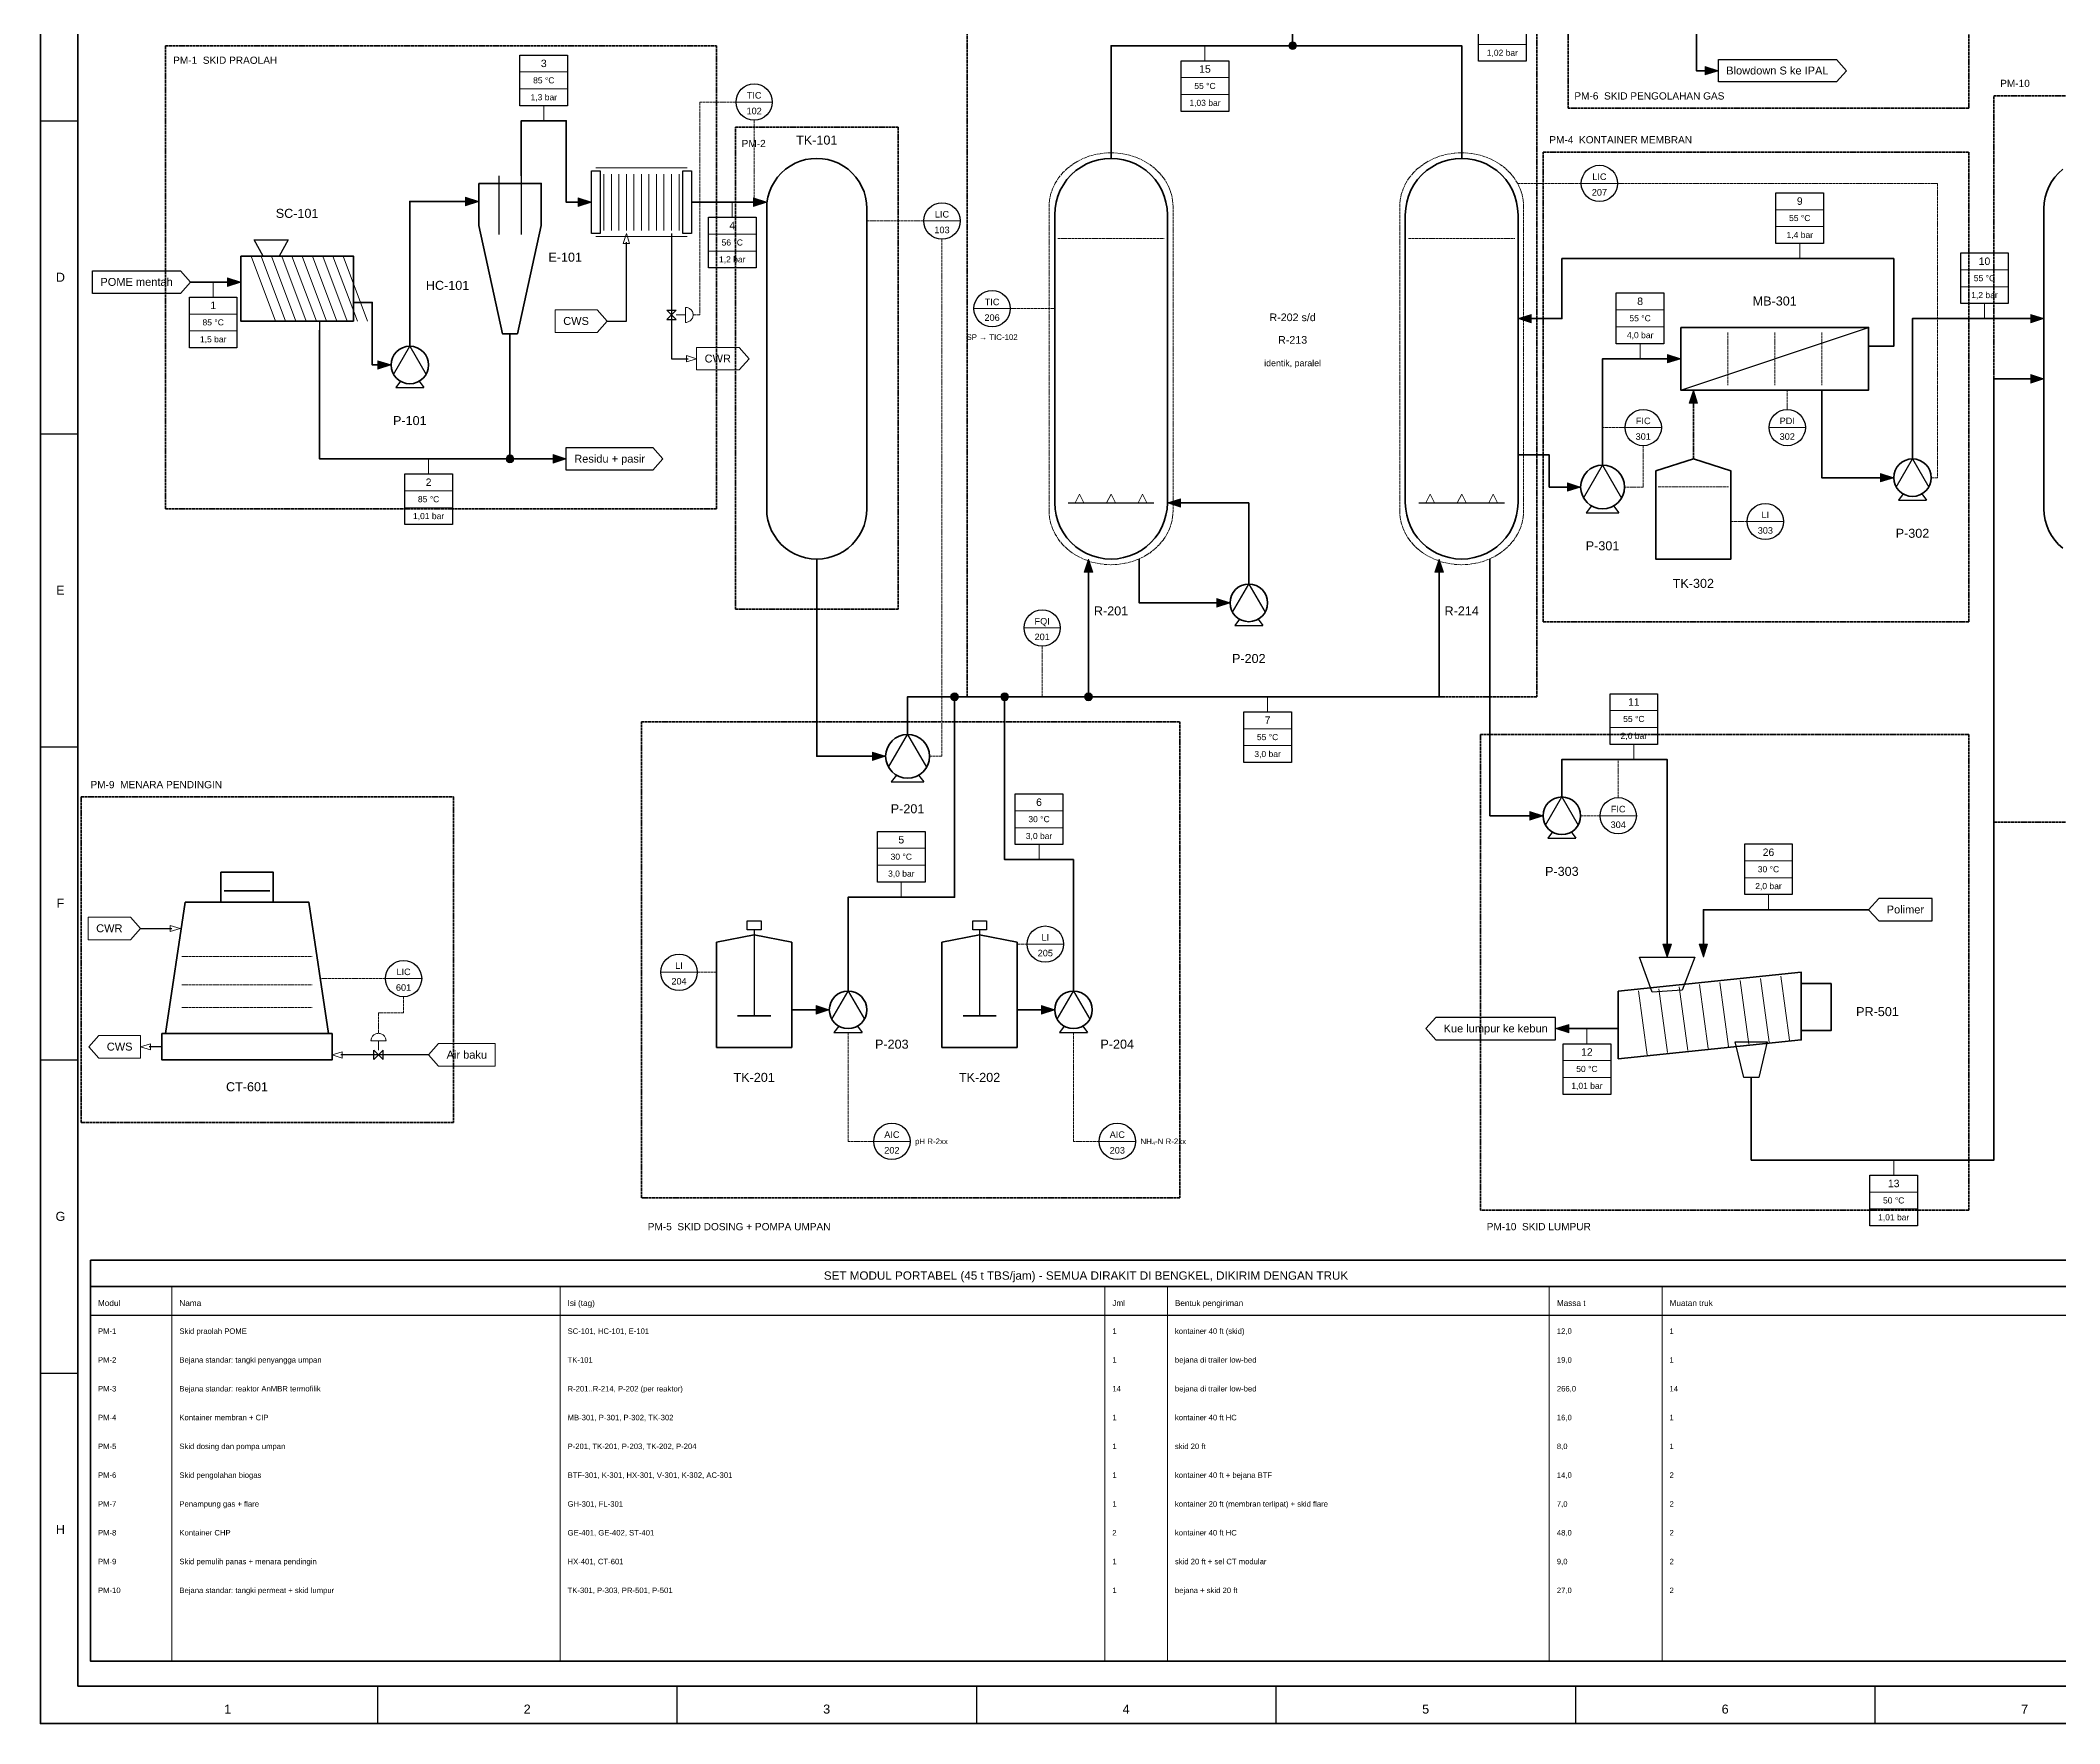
# Model space of a CAD drawing. Header units: millimetres. Extents: x 4 to 590, y 4 to 416.
# Drawn here: x 4 to 326.5, y 4 to 272.8 of the extents above; entities that cross this region are included whole.
import ezdxf
from ezdxf.enums import TextEntityAlignment as Align

# ---------------------------------------------------------------- set-up
doc = ezdxf.new("R2010")
doc.units = ezdxf.units.MM
doc.linetypes.add('DASHED', pattern=[1.524, 1.27, -0.254])
for name, color, linetype in [('PFD-BINGKAI', 7, 'Continuous'), ('PFD-INSTRUMEN', 7, 'Continuous'), ('PFD-PERALATAN', 7, 'Continuous'), ('PFD-PROSES', 7, 'Continuous'), ('PFD-SINYAL', 7, 'Continuous'), ('PFD-TABEL', 7, 'Continuous'), ('PFD-TEKS', 7, 'Continuous'), ('PFD-UTILITAS', 8, 'Continuous')]:
    doc.layers.add(name, color=color, linetype=linetype)
doc.styles.add('PFD', font='arial.ttf')

msp = doc.modelspace()

# ---------------------------------------------------------------- hatches: boundary and pattern name
at = {"layer": 'PFD-PROSES'}
h = msp.add_hatch(color=7, dxfattribs=at)
edge = h.paths.add_edge_path()
edge.add_arc((204, 272), 0.62, 0, 360)
for points in [[(272, 268), (269.9, 267.32), (269.9, 268.68)], [(74, 247.12), (71.9, 246.44), (71.9, 247.8)], [(92, 247), (89.9, 246.32), (89.9, 247.68)], [(120, 247), (117.9, 246.32), (117.9, 247.68)], [(36, 234.24), (33.9, 233.56), (33.9, 234.92)], [(240, 228.4), (242.1, 229.08), (242.1, 227.72)], [(324, 228.4), (321.9, 227.72), (321.9, 229.08)], [(266, 222), (263.9, 221.32), (263.9, 222.68)], [(60, 221), (57.9, 220.32), (57.9, 221.68)], [(324, 218.8), (321.9, 218.12), (321.9, 219.48)], [(268, 217), (268.68, 214.9), (267.33, 214.9)], [(88, 206), (85.9, 205.32), (85.9, 206.68)], [(300, 203), (297.9, 202.32), (297.9, 203.68)], [(250, 201.5), (247.9, 200.82), (247.9, 202.18)], [(184, 198.96), (186.1, 199.64), (186.1, 198.28)], [(171.4, 190), (172.08, 187.9), (170.72, 187.9)], [(227.4, 190), (228.08, 187.9), (226.72, 187.9)], [(194, 183), (191.9, 182.32), (191.9, 183.68)], [(139, 158.5), (136.9, 157.82), (136.9, 159.18)], [(244, 149), (241.9, 148.32), (241.9, 149.68)], [(263.82, 126.4), (263.14, 128.5), (264.5, 128.5)], [(269.6, 126.4), (268.93, 128.5), (270.28, 128.5)], [(130, 118), (127.9, 117.32), (127.9, 118.68)], [(166, 118), (163.9, 117.32), (163.9, 118.68)], [(246, 115), (248.1, 115.68), (248.1, 114.32)]]:
    msp.add_hatch(color=7, dxfattribs=at).paths.add_polyline_path(points)
h = msp.add_hatch(color=7, dxfattribs=at)
edge = h.paths.add_edge_path()
edge.add_arc((79, 206), 0.62, 0, 360)
h = msp.add_hatch(color=7, dxfattribs=at)
edge = h.paths.add_edge_path()
edge.add_arc((150, 168), 0.62, 0, 360)
h = msp.add_hatch(color=7, dxfattribs=at)
edge = h.paths.add_edge_path()
edge.add_arc((158, 168), 0.62, 0, 360)
h = msp.add_hatch(color=7, dxfattribs=at)
edge = h.paths.add_edge_path()
edge.add_arc((171.4, 168), 0.62, 0, 360)

# ---------------------------------------------------------------- linework, layer by layer
at = {"layer": 'PFD-BINGKAI', "linetype": 'Continuous', "lineweight": 35, "ltscale": 0.35}
msp.add_lwpolyline([(4, 416), (590, 416), (590, 4), (4, 4)], close=True, dxfattribs=at)
at = {"layer": 'PFD-BINGKAI', "linetype": 'Continuous', "lineweight": 70, "ltscale": 0.35}
msp.add_lwpolyline([(10, 410), (584, 410), (584, 10), (10, 10)], close=True, dxfattribs=at)
at = {"layer": 'PFD-BINGKAI', "linetype": 'DASHED', "lineweight": 40, "ltscale": 0.35}
for points in [[(248, 365), (392, 365), (392, 308), (312, 308), (312, 262), (248, 262)], [(152, 280), (243, 280), (243, 168), (152, 168)], [(24, 272), (112, 272), (112, 198), (24, 198)], [(316, 264), (372, 264), (372, 148), (316, 148)], [(115, 259), (141, 259), (141, 182), (115, 182)], [(244, 255), (312, 255), (312, 180), (244, 180)], [(100, 164), (186, 164), (186, 88), (100, 88)], [(234, 162), (312, 162), (312, 86), (234, 86)], [(10.5, 152), (70, 152), (70, 100), (10.5, 100)]]:
    msp.add_lwpolyline(points, close=True, dxfattribs=at)
at = {"layer": 'PFD-BINGKAI', "linetype": 'Continuous', "lineweight": 25, "ltscale": 0.35}
for points in [[(4, 260), (10, 260)], [(4, 210), (10, 210)], [(4, 160), (10, 160)], [(4, 110), (10, 110)], [(4, 60), (10, 60)], [(57.83, 10), (57.83, 4)], [(105.67, 10), (105.67, 4)], [(153.5, 10), (153.5, 4)], [(201.33, 10), (201.33, 4)], [(249.17, 10), (249.17, 4)], [(297, 10), (297, 4)]]:
    msp.add_lwpolyline(points, dxfattribs=at)
at = {"layer": 'PFD-INSTRUMEN', "linetype": 'Continuous', "lineweight": 20, "ltscale": 0.35}
for points in [[(115.1, 263), (120.9, 263)], [(250.1, 250), (255.9, 250)], [(145.1, 244), (150.9, 244)], [(153.1, 230), (158.9, 230)], [(257.1, 211), (262.9, 211)], [(280.1, 211), (285.9, 211)], [(276.6, 196), (282.4, 196)], [(161.1, 179), (166.9, 179)], [(253.1, 149), (258.9, 149)], [(161.6, 128.5), (167.4, 128.5)], [(59.1, 123), (64.9, 123)], [(103.1, 124), (108.9, 124)], [(137.1, 97), (142.9, 97)], [(173.1, 97), (178.9, 97)]]:
    msp.add_lwpolyline(points, dxfattribs=at)
at = {"layer": 'PFD-INSTRUMEN', "lineweight": 30}
for centre in [(118, 263), (253, 250), (148, 244), (156, 230), (260, 211), (283, 211), (279.5, 196), (164, 179), (256, 149), (164.5, 128.5), (62, 123), (106, 124), (140, 97), (176, 97)]:
    msp.add_circle(centre, 2.9, dxfattribs=at)
at = {"layer": 'PFD-PERALATAN', "linetype": 'DASHED', "lineweight": 15, "ltscale": 0.35}
for points in [[(165.1, 197.68), (165.1, 246.32), (165.16, 247.28), (165.35, 248.23), (165.66, 249.15), (166.08, 250.04), (166.62, 250.88), (167.26, 251.67), (168, 252.39), (168.83, 253.03), (169.73, 253.58), (170.7, 254.05), (171.73, 254.42), (172.8, 254.68), (173.89, 254.85), (175, 254.9), (176.11, 254.85), (177.2, 254.68), (178.27, 254.42), (179.3, 254.05), (180.27, 253.58), (181.17, 253.03), (182, 252.39), (182.74, 251.67), (183.38, 250.88), (183.92, 250.04), (184.34, 249.15), (184.65, 248.23), (184.84, 247.28), (184.9, 246.32), (184.9, 197.68)], [(221.1, 197.68), (221.1, 246.32), (221.16, 247.28), (221.35, 248.23), (221.66, 249.15), (222.08, 250.04), (222.62, 250.88), (223.26, 251.67), (224, 252.39), (224.83, 253.03), (225.73, 253.58), (226.7, 254.05), (227.73, 254.42), (228.8, 254.68), (229.89, 254.85), (231, 254.9), (232.11, 254.85), (233.2, 254.68), (234.27, 254.42), (235.3, 254.05), (236.27, 253.58), (237.17, 253.03), (238, 252.39), (238.74, 251.67), (239.38, 250.88), (239.92, 250.04), (240.34, 249.15), (240.65, 248.23), (240.84, 247.28), (240.9, 246.32), (240.9, 197.68)], [(166.5, 241.2), (183.5, 241.2)], [(222.5, 241.2), (239.5, 241.2)], [(165.1, 197.68), (165.16, 196.72), (165.35, 195.77), (165.66, 194.85), (166.08, 193.96), (166.62, 193.12), (167.26, 192.33), (168, 191.61), (168.83, 190.97), (169.73, 190.42), (170.7, 189.95), (171.73, 189.58), (172.8, 189.32), (173.89, 189.15), (175, 189.1), (176.11, 189.15), (177.2, 189.32), (178.27, 189.58), (179.3, 189.95), (180.27, 190.42), (181.17, 190.97), (182, 191.61), (182.74, 192.33), (183.38, 193.12), (183.92, 193.96), (184.34, 194.85), (184.65, 195.77), (184.84, 196.72), (184.9, 197.68)], [(221.1, 197.68), (221.16, 196.72), (221.35, 195.77), (221.66, 194.85), (222.08, 193.96), (222.62, 193.12), (223.26, 192.33), (224, 191.61), (224.83, 190.97), (225.73, 190.42), (226.7, 189.95), (227.73, 189.58), (228.8, 189.32), (229.89, 189.15), (231, 189.1), (232.11, 189.15), (233.2, 189.32), (234.27, 189.58), (235.3, 189.95), (236.27, 190.42), (237.17, 190.97), (238, 191.61), (238.74, 192.33), (239.38, 193.12), (239.92, 193.96), (240.34, 194.85), (240.65, 195.77), (240.84, 196.72), (240.9, 197.68)]]:
    msp.add_lwpolyline(points, dxfattribs=at)
at = {"layer": 'PFD-PERALATAN', "linetype": 'Continuous', "lineweight": 30, "ltscale": 0.35}
for points in [[(92, 252), (93.4, 252), (93.4, 242), (92, 242)], [(106.6, 252), (108, 252), (108, 242), (106.6, 242)], [(38.16, 241), (43.56, 241), (42.12, 238.4), (39.6, 238.4)], [(116.9, 132.2), (119.1, 132.2), (119.1, 130.8), (116.9, 130.8)], [(152.9, 132.2), (155.1, 132.2), (155.1, 130.8), (152.9, 130.8)], [(259.4, 126.4), (268.24, 126.4), (266.2, 121.15), (261.44, 120.85)]]:
    msp.add_lwpolyline(points, close=True, dxfattribs=at)
at = {"layer": 'PFD-PERALATAN', "linetype": 'Continuous', "lineweight": 20, "ltscale": 0.35}
for points in [[(92.7, 252.5), (107.3, 252.5)], [(94, 251.5), (94, 242.5)], [(95.2, 251.5), (95.2, 242.5)], [(96.4, 251.5), (96.4, 242.5)], [(97.6, 251.5), (97.6, 242.5)], [(98.8, 251.5), (98.8, 242.5)], [(100, 251.5), (100, 242.5)], [(101.2, 251.5), (101.2, 242.5)], [(102.4, 251.5), (102.4, 242.5)], [(103.6, 251.5), (103.6, 242.5)], [(104.8, 251.5), (104.8, 242.5)], [(106, 251.5), (106, 242.5)], [(92.7, 241.5), (107.3, 241.5)], [(105.55, 229), (107.05, 229)], [(275.49, 122.7), (276.85, 112.5)], [(278.74, 123.03), (280.1, 112.83)], [(281.99, 123.37), (283.35, 113.17)], [(259.25, 121.03), (260.61, 110.83)], [(262.5, 121.37), (263.86, 111.17)], [(265.75, 121.7), (267.11, 111.5)], [(269, 122.03), (270.36, 111.83)], [(272.24, 122.37), (273.6, 112.17)], [(58, 111.56), (58, 113.06)]]:
    msp.add_lwpolyline(points, dxfattribs=at)
at = {"layer": 'PFD-PERALATAN', "linetype": 'Continuous', "lineweight": 40, "ltscale": 0.35}
for points in [[(120, 246), (120.05, 246.9), (120.2, 247.78), (120.45, 248.64), (120.79, 249.47), (121.23, 250.26), (121.75, 250.99), (122.34, 251.66), (123.01, 252.25), (123.74, 252.77), (124.53, 253.21), (125.36, 253.55), (126.22, 253.8), (127.1, 253.95), (128, 254), (128.9, 253.95), (129.78, 253.8), (130.64, 253.55), (131.47, 253.21), (132.26, 252.77), (132.99, 252.25), (133.66, 251.66), (134.25, 250.99), (134.77, 250.26), (135.21, 249.47), (135.55, 248.64), (135.8, 247.78), (135.95, 246.9), (136, 246), (136, 198), (135.95, 197.1), (135.8, 196.22), (135.55, 195.36), (135.21, 194.53), (134.77, 193.74), (134.25, 193.01), (133.66, 192.34), (132.99, 191.75), (132.26, 191.23), (131.47, 190.79), (130.64, 190.45), (129.78, 190.2), (128.9, 190.05), (128, 190), (127.1, 190.05), (126.22, 190.2), (125.36, 190.45), (124.53, 190.79), (123.74, 191.23), (123.01, 191.75), (122.34, 192.34), (121.75, 193.01), (121.23, 193.74), (120.79, 194.53), (120.45, 195.36), (120.2, 196.22), (120.05, 197.1), (120, 198)], [(166, 245), (166.06, 246.01), (166.23, 247), (166.51, 247.97), (166.89, 248.9), (167.38, 249.79), (167.96, 250.61), (168.64, 251.36), (169.39, 252.04), (170.21, 252.62), (171.1, 253.11), (172.03, 253.49), (173, 253.77), (173.99, 253.94), (175, 254), (176.01, 253.94), (177, 253.77), (177.97, 253.49), (178.9, 253.11), (179.79, 252.62), (180.61, 252.04), (181.36, 251.36), (182.04, 250.61), (182.62, 249.79), (183.11, 248.9), (183.49, 247.97), (183.77, 247), (183.94, 246.01), (184, 245), (184, 199), (183.94, 197.99), (183.77, 197), (183.49, 196.03), (183.11, 195.1), (182.62, 194.21), (182.04, 193.39), (181.36, 192.64), (180.61, 191.96), (179.79, 191.38), (178.9, 190.89), (177.97, 190.51), (177, 190.23), (176.01, 190.06), (175, 190), (173.99, 190.06), (173, 190.23), (172.03, 190.51), (171.1, 190.89), (170.21, 191.38), (169.39, 191.96), (168.64, 192.64), (167.96, 193.39), (167.38, 194.21), (166.89, 195.1), (166.51, 196.03), (166.23, 197), (166.06, 197.99), (166, 199)], [(222, 245), (222.06, 246.01), (222.23, 247), (222.51, 247.97), (222.89, 248.9), (223.38, 249.79), (223.96, 250.61), (224.64, 251.36), (225.39, 252.04), (226.21, 252.62), (227.1, 253.11), (228.03, 253.49), (229, 253.77), (229.99, 253.94), (231, 254), (232.01, 253.94), (233, 253.77), (233.97, 253.49), (234.9, 253.11), (235.79, 252.62), (236.61, 252.04), (237.36, 251.36), (238.04, 250.61), (238.62, 249.79), (239.11, 248.9), (239.49, 247.97), (239.77, 247), (239.94, 246.01), (240, 245), (240, 199), (239.94, 197.99), (239.77, 197), (239.49, 196.03), (239.11, 195.1), (238.62, 194.21), (238.04, 193.39), (237.36, 192.64), (236.61, 191.96), (235.79, 191.38), (234.9, 190.89), (233.97, 190.51), (233, 190.23), (232.01, 190.06), (231, 190), (229.99, 190.06), (229, 190.23), (228.03, 190.51), (227.1, 190.89), (226.21, 191.38), (225.39, 191.96), (224.64, 192.64), (223.96, 193.39), (223.38, 194.21), (222.89, 195.1), (222.51, 196.03), (222.23, 197), (222.06, 197.99), (222, 199)], [(74, 250), (84, 250), (84, 243.28), (80.2, 226), (77.8, 226), (74, 243.28)], [(36, 238.4), (54, 238.4), (54, 228), (36, 228)], [(266, 227), (296, 227), (296, 217), (266, 217)], [(262, 204.08), (268, 206), (274, 204.08), (274, 190), (262, 190)], [(27.12, 135.2), (46.88, 135.2), (50, 114.2), (24, 114.2)], [(112, 128.8), (118, 130), (124, 128.8), (124, 112), (112, 112)], [(148, 128.8), (154, 130), (160, 128.8), (160, 112), (148, 112)], [(256, 121), (285.24, 124), (285.24, 113.2), (256, 110.2)], [(23.4, 114.2), (50.6, 114.2), (50.6, 110), (23.4, 110)]]:
    msp.add_lwpolyline(points, close=True, dxfattribs=at)
for points in [[(327.01, 191.75), (326.34, 192.34), (325.75, 193.01), (325.23, 193.74), (324.79, 194.53), (324.45, 195.36), (324.2, 196.22), (324.05, 197.1), (324, 198), (324, 246), (324.05, 246.9), (324.2, 247.78), (324.45, 248.64), (324.79, 249.47), (325.23, 250.26), (325.75, 250.99), (326.34, 251.66), (327.01, 252.25)], [(33.36, 137), (40.64, 137)]]:
    msp.add_lwpolyline(points, dxfattribs=at)
at = {"layer": 'PFD-PERALATAN', "linetype": 'Continuous', "lineweight": 25, "ltscale": 0.35}
for points in [[(77.2, 251.2), (77.2, 241.84)], [(80.8, 251.2), (80.8, 241.84)], [(48.6, 228), (48.6, 226.6)], [(168.16, 198.96), (181.84, 198.96)], [(224.16, 198.96), (237.84, 198.96)]]:
    msp.add_lwpolyline(points, dxfattribs=at)
at = {"layer": 'PFD-PERALATAN', "linetype": 'Continuous', "lineweight": 13, "ltscale": 0.35}
for points in [[(37.64, 238.4), (41.54, 228)], [(39.27, 238.4), (43.17, 228)], [(40.91, 238.4), (44.81, 228)], [(42.55, 238.4), (46.45, 228)], [(44.18, 238.4), (48.08, 228)], [(45.82, 238.4), (49.72, 228)], [(47.45, 238.4), (51.35, 228)], [(49.09, 238.4), (52.99, 228)], [(50.73, 238.4), (54.63, 228)], [(52.36, 238.4), (56.26, 228)]]:
    msp.add_lwpolyline(points, dxfattribs=at)
at = {"layer": 'PFD-PERALATAN', "linetype": 'Continuous', "lineweight": 25, "ltscale": 0.35}
for points in [[(104.05, 229.75), (105.55, 229.75), (104.05, 228.25), (105.55, 228.25)], [(274.7, 112.9), (279.8, 112.9), (278.44, 107.2), (276.06, 107.2)], [(57.25, 111.56), (58.75, 110.06), (58.75, 111.56), (57.25, 110.06)]]:
    msp.add_lwpolyline(points, close=True, dxfattribs=at)
at = {"layer": 'PFD-PERALATAN', "linetype": 'Continuous', "lineweight": 20, "ltscale": 0.35}
for points in [[(107.05, 227.8), (107.18, 227.81), (107.32, 227.83), (107.45, 227.87), (107.57, 227.92), (107.69, 227.98), (107.8, 228.06), (107.9, 228.15), (107.99, 228.25), (108.07, 228.36), (108.13, 228.48), (108.18, 228.6), (108.22, 228.73), (108.24, 228.87), (108.25, 229), (108.24, 229.13), (108.22, 229.27), (108.18, 229.4), (108.13, 229.52), (108.07, 229.64), (107.99, 229.75), (107.9, 229.85), (107.8, 229.94), (107.69, 230.02), (107.57, 230.08), (107.45, 230.13), (107.32, 230.17), (107.18, 230.19), (107.05, 230.2)], [(59.2, 113.06), (59.19, 113.19), (59.17, 113.33), (59.13, 113.46), (59.08, 113.58), (59.02, 113.7), (58.94, 113.81), (58.85, 113.91), (58.75, 114), (58.64, 114.08), (58.52, 114.14), (58.4, 114.19), (58.27, 114.23), (58.13, 114.25), (58, 114.26), (57.87, 114.25), (57.73, 114.23), (57.6, 114.19), (57.48, 114.14), (57.36, 114.08), (57.25, 114), (57.15, 113.91), (57.06, 113.81), (56.98, 113.7), (56.92, 113.58), (56.87, 113.46), (56.83, 113.33), (56.81, 113.19), (56.8, 113.06)]]:
    msp.add_lwpolyline(points, close=True, dxfattribs=at)
at = {"layer": 'PFD-PERALATAN', "linetype": 'Continuous', "lineweight": 30, "ltscale": 0.35}
for points in [[(266, 217), (296, 227)], [(60.4, 219.5), (63, 224), (65.6, 219.5)], [(61.5, 218.42), (60.75, 217.4)], [(60.75, 217.4), (65.25, 217.4)], [(64.5, 218.42), (65.25, 217.4)], [(250.47, 199.75), (253.5, 205), (256.53, 199.75)], [(300.4, 201.5), (303, 206), (305.6, 201.5)], [(301.5, 200.42), (300.75, 199.4)], [(304.5, 200.42), (305.25, 199.4)], [(251.75, 198.49), (250.88, 197.4)], [(250.88, 197.4), (256.12, 197.4)], [(255.25, 198.49), (256.12, 197.4)], [(300.75, 199.4), (305.25, 199.4)], [(194.4, 181.5), (197, 186), (199.6, 181.5)], [(195.5, 180.42), (194.75, 179.4)], [(194.75, 179.4), (199.25, 179.4)], [(198.5, 180.42), (199.25, 179.4)], [(139.47, 156.75), (142.5, 162), (145.53, 156.75)], [(140.75, 155.49), (139.88, 154.4)], [(144.25, 155.49), (145.12, 154.4)], [(139.88, 154.4), (145.12, 154.4)], [(244.4, 147.5), (247, 152), (249.6, 147.5)], [(245.5, 146.42), (244.75, 145.4)], [(244.75, 145.4), (249.25, 145.4)], [(248.5, 146.42), (249.25, 145.4)], [(118, 130.8), (118, 117.04)], [(154, 130.8), (154, 117.04)], [(130.4, 116.5), (133, 121), (135.6, 116.5)], [(166.4, 116.5), (169, 121), (171.6, 116.5)], [(131.5, 115.42), (130.75, 114.4)], [(130.75, 114.4), (135.25, 114.4)], [(134.5, 115.42), (135.25, 114.4)], [(167.5, 115.42), (166.75, 114.4)], [(166.75, 114.4), (171.25, 114.4)], [(170.5, 115.42), (171.25, 114.4)]]:
    msp.add_lwpolyline(points, dxfattribs=at)
at = {"layer": 'PFD-PERALATAN', "linetype": 'DASHED', "lineweight": 13, "ltscale": 0.35}
for points in [[(273.5, 226.2), (273.5, 217.8)], [(281, 226.2), (281, 217.8)], [(288.5, 226.2), (288.5, 217.8)], [(262.4, 201.55), (273.6, 201.55)], [(26.6, 126.5), (47.4, 126.5)], [(26.6, 122), (47.4, 122)], [(26.6, 118.4), (47.4, 118.4)]]:
    msp.add_lwpolyline(points, dxfattribs=at)
at = {"layer": 'PFD-PERALATAN', "linetype": 'Continuous', "lineweight": 15, "ltscale": 0.35}
for points in [[(169.26, 198.96), (170.66, 198.96), (169.96, 200.36)], [(174.3, 198.96), (175.7, 198.96), (175, 200.36)], [(179.34, 198.96), (180.74, 198.96), (180.04, 200.36)], [(225.26, 198.96), (226.66, 198.96), (225.96, 200.36)], [(230.3, 198.96), (231.7, 198.96), (231, 200.36)], [(235.34, 198.96), (236.74, 198.96), (236.04, 200.36)]]:
    msp.add_lwpolyline(points, close=True, dxfattribs=at)
at = {"layer": 'PFD-PERALATAN', "linetype": 'Continuous', "lineweight": 35, "ltscale": 0.35}
for points in [[(32.84, 140), (41.16, 140), (41.16, 135.2), (32.84, 135.2)], [(285.24, 122.2), (290, 122.2), (290, 114.7), (285.24, 114.7)]]:
    msp.add_lwpolyline(points, close=True, dxfattribs=at)
at = {"layer": 'PFD-PERALATAN', "linetype": 'Continuous', "lineweight": 53, "ltscale": 0.35}
for points in [[(115.36, 117.04), (120.64, 117.04)], [(151.36, 117.04), (156.64, 117.04)]]:
    msp.add_lwpolyline(points, dxfattribs=at)
at = {"layer": 'PFD-PERALATAN', "lineweight": 40}
for centre, radius in [((63, 221), 3), ((253.5, 201.5), 3.5), ((303, 203), 3), ((197, 183), 3), ((142.5, 158.5), 3.5), ((247, 149), 3), ((133, 118), 3), ((169, 118), 3)]:
    msp.add_circle(centre, radius, dxfattribs=at)
at = {"layer": 'PFD-PROSES', "linetype": 'Continuous', "lineweight": 50, "ltscale": 0.35}
for points in [[(268.5, 298), (268.5, 268), (270.21, 268)], [(204, 272), (204, 290.22)], [(175, 254), (175, 272), (204, 272)], [(231, 254), (231, 272), (204, 272)], [(80.8, 251.2), (80.8, 260), (88, 260), (88, 247), (90.22, 247)], [(63, 224), (63, 247.12), (72.22, 247.12)], [(108, 247), (118.22, 247)], [(296, 224), (300, 224), (300, 238), (247, 238), (247, 228.4), (241.78, 228.4)], [(28, 234.24), (34.22, 234.24)], [(54, 230.99), (57, 230.99), (57, 221), (58.22, 221)], [(48.6, 226.57), (48.6, 206), (86.22, 206)], [(79, 226), (79, 206)], [(303, 206), (303, 228.4), (322.21, 228.4)], [(253.5, 205), (253.5, 222), (264.21, 222)], [(277.25, 107.2), (277.25, 94), (316, 94), (316, 218.8), (322.21, 218.8)], [(288.5, 217), (288.5, 203), (298.21, 203)], [(240, 206.64), (245, 206.64), (245, 201.5), (248.22, 201.5)], [(197, 186), (197, 198.96), (185.78, 198.96)], [(128, 190), (128, 158.5), (137.22, 158.5)], [(171.4, 168), (171.4, 188.22)], [(179.5, 190), (179.5, 183), (192.22, 183)], [(227.4, 168), (227.4, 188.22)], [(235.5, 190), (235.5, 149), (242.22, 149)], [(133, 121), (133, 136), (150, 136), (150, 168)], [(142.5, 162), (142.5, 168), (227.4, 168)], [(169, 121), (169, 142), (158, 142), (158, 168)], [(247, 152), (247, 158), (263.82, 158), (263.82, 128.19)], [(296, 134), (269.6, 134), (269.6, 128.19)], [(124, 118), (128.22, 118)], [(160, 118), (164.22, 118)], [(256, 115), (247.78, 115)]]:
    msp.add_lwpolyline(points, dxfattribs=at)
at = {"layer": 'PFD-PROSES', "linetype": 'Continuous', "lineweight": 5, "ltscale": 0.35}
for points in [[(272, 268), (269.9, 267.32), (269.9, 268.68)], [(74, 247.12), (71.9, 246.44), (71.9, 247.8)], [(92, 247), (89.9, 246.32), (89.9, 247.68)], [(120, 247), (117.9, 246.32), (117.9, 247.68)], [(36, 234.24), (33.9, 233.56), (33.9, 234.92)], [(240, 228.4), (242.1, 229.08), (242.1, 227.72)], [(324, 228.4), (321.9, 227.72), (321.9, 229.08)], [(266, 222), (263.9, 221.32), (263.9, 222.68)], [(60, 221), (57.9, 220.32), (57.9, 221.68)], [(324, 218.8), (321.9, 218.12), (321.9, 219.48)], [(268, 217), (268.68, 214.9), (267.33, 214.9)], [(88, 206), (85.9, 205.32), (85.9, 206.68)], [(300, 203), (297.9, 202.32), (297.9, 203.68)], [(250, 201.5), (247.9, 200.82), (247.9, 202.18)], [(184, 198.96), (186.1, 199.64), (186.1, 198.28)], [(171.4, 190), (172.08, 187.9), (170.72, 187.9)], [(227.4, 190), (228.08, 187.9), (226.72, 187.9)], [(194, 183), (191.9, 182.32), (191.9, 183.68)], [(139, 158.5), (136.9, 157.82), (136.9, 159.18)], [(244, 149), (241.9, 148.32), (241.9, 149.68)], [(263.82, 126.4), (263.14, 128.5), (264.5, 128.5)], [(269.6, 126.4), (268.93, 128.5), (270.28, 128.5)], [(130, 118), (127.9, 117.32), (127.9, 118.68)], [(166, 118), (163.9, 117.32), (163.9, 118.68)], [(246, 115), (248.1, 115.68), (248.1, 114.32)]]:
    msp.add_lwpolyline(points, close=True, dxfattribs=at)
at = {"layer": 'PFD-PROSES', "linetype": 'DASHED', "lineweight": 50, "ltscale": 0.35}
msp.add_lwpolyline([(268, 206), (268, 215.22)], dxfattribs=at)
at = {"layer": 'PFD-PROSES', "lineweight": 5}
for centre in [(204, 272), (79, 206), (150, 168), (158, 168), (171.4, 168)]:
    msp.add_circle(centre, 0.62, dxfattribs=at)
at = {"layer": 'PFD-SINYAL', "linetype": 'DASHED', "lineweight": 18, "ltscale": 0.35}
for points in [[(115.1, 263), (109.3, 263), (109.3, 229), (108.25, 229)], [(118, 260.1), (118, 247)], [(250.1, 250), (240, 250)], [(255.9, 250), (307, 250), (307, 203), (306, 203)], [(145.1, 244), (136, 244)], [(148, 241.1), (148, 158.5), (146, 158.5)], [(158.9, 230), (166, 230)], [(283, 213.9), (283, 217)], [(257.1, 211), (253.5, 211)], [(260, 208.1), (260, 201.5), (257, 201.5)], [(276.6, 196), (274, 196)], [(164, 176.1), (164, 168)], [(256, 151.9), (256, 158)], [(253.1, 149), (250, 149)], [(161.6, 128.5), (160, 128.5)], [(59.1, 123), (48.9, 123)], [(108.9, 124), (112, 124)], [(62, 120.1), (62, 117.5), (58, 117.5), (58, 114.26)], [(137.1, 97), (133, 97), (133, 114.4)], [(173.1, 97), (169, 97), (169, 114.4)]]:
    msp.add_lwpolyline(points, dxfattribs=at)
at = {"layer": 'PFD-TABEL', "linetype": 'Continuous', "lineweight": 40, "ltscale": 0.35}
for points in [[(12, 78), (330, 78), (330, 14), (12, 14)], [(12, 78), (330, 78), (330, 73.8), (12, 73.8)]]:
    msp.add_lwpolyline(points, close=True, dxfattribs=at)
at = {"layer": 'PFD-TABEL', "linetype": 'Continuous', "lineweight": 15, "ltscale": 0.35}
for points in [[(25, 73.8), (25, 14)], [(87, 73.8), (87, 14)], [(174, 73.8), (174, 14)], [(184, 73.8), (184, 14)], [(245, 73.8), (245, 14)], [(263, 73.8), (263, 14)]]:
    msp.add_lwpolyline(points, dxfattribs=at)
at = {"layer": 'PFD-TABEL', "linetype": 'Continuous', "lineweight": 30, "ltscale": 0.35}
msp.add_lwpolyline([(12, 69.25), (330, 69.25)], dxfattribs=at)
at = {"layer": 'PFD-TEKS', "linetype": 'Continuous', "lineweight": 30, "ltscale": 0.35}
for points in [[(233.7, 277.6), (241.3, 277.6), (241.3, 269.5), (233.7, 269.5)], [(80.6, 270.5), (88.2, 270.5), (88.2, 262.4), (80.6, 262.4)], [(186.2, 269.6), (193.8, 269.6), (193.8, 261.5), (186.2, 261.5)], [(272, 269.8), (290.84, 269.8), (292.44, 268), (290.84, 266.2), (272, 266.2)], [(281.2, 248.5), (288.8, 248.5), (288.8, 240.4), (281.2, 240.4)], [(110.7, 244.6), (118.3, 244.6), (118.3, 236.5), (110.7, 236.5)], [(310.7, 238.9), (318.3, 238.9), (318.3, 230.8), (310.7, 230.8)], [(12.32, 236.04), (26.4, 236.04), (28, 234.24), (26.4, 232.44), (12.32, 232.44)], [(255.7, 232.5), (263.3, 232.5), (263.3, 224.4), (255.7, 224.4)], [(27.8, 231.84), (35.4, 231.84), (35.4, 223.74), (27.8, 223.74)], [(88, 207.8), (101.83, 207.8), (103.43, 206), (101.83, 204.2), (88, 204.2)], [(62.2, 203.6), (69.8, 203.6), (69.8, 195.5), (62.2, 195.5)], [(254.7, 168.5), (262.3, 168.5), (262.3, 160.4), (254.7, 160.4)], [(196.2, 165.6), (203.8, 165.6), (203.8, 157.5), (196.2, 157.5)], [(159.7, 152.5), (167.3, 152.5), (167.3, 144.4), (159.7, 144.4)], [(137.7, 146.5), (145.3, 146.5), (145.3, 138.4), (137.7, 138.4)], [(276.2, 144.5), (283.8, 144.5), (283.8, 136.4), (276.2, 136.4)], [(306.13, 135.8), (297.6, 135.8), (296, 134), (297.6, 132.2), (306.13, 132.2)], [(246, 116.8), (226.86, 116.8), (225.26, 115), (226.86, 113.2), (246, 113.2)], [(247.2, 112.6), (254.8, 112.6), (254.8, 104.5), (247.2, 104.5)], [(296.2, 91.6), (303.8, 91.6), (303.8, 83.5), (296.2, 83.5)]]:
    msp.add_lwpolyline(points, close=True, dxfattribs=at)
at = {"layer": 'PFD-TEKS', "linetype": 'Continuous', "lineweight": 18, "ltscale": 0.35}
for points in [[(190, 272), (190, 269.6)], [(233.7, 272.2), (241.3, 272.2)], [(80.6, 267.8), (88.2, 267.8)], [(80.6, 265.1), (88.2, 265.1)], [(186.2, 266.9), (193.8, 266.9)], [(84.4, 260), (84.4, 262.4)], [(186.2, 264.2), (193.8, 264.2)], [(114.5, 247), (114.5, 244.6)], [(281.2, 245.8), (288.8, 245.8)], [(110.7, 241.9), (118.3, 241.9)], [(281.2, 243.1), (288.8, 243.1)], [(110.7, 239.2), (118.3, 239.2)], [(285, 238), (285, 240.4)], [(310.7, 236.2), (318.3, 236.2)], [(31.6, 234.24), (31.6, 231.84)], [(310.7, 233.5), (318.3, 233.5)], [(27.8, 229.14), (35.4, 229.14)], [(255.7, 229.8), (263.3, 229.8)], [(314.5, 228.4), (314.5, 230.8)], [(27.8, 226.44), (35.4, 226.44)], [(255.7, 227.1), (263.3, 227.1)], [(259.5, 222), (259.5, 224.4)], [(66, 206), (66, 203.6)], [(62.2, 200.9), (69.8, 200.9)], [(62.2, 198.2), (69.8, 198.2)], [(200, 168), (200, 165.6)], [(254.7, 165.8), (262.3, 165.8)], [(196.2, 162.9), (203.8, 162.9)], [(254.7, 163.1), (262.3, 163.1)], [(196.2, 160.2), (203.8, 160.2)], [(258.5, 158), (258.5, 160.4)], [(159.7, 149.8), (167.3, 149.8)], [(159.7, 147.1), (167.3, 147.1)], [(137.7, 143.8), (145.3, 143.8)], [(163.5, 142), (163.5, 144.4)], [(137.7, 141.1), (145.3, 141.1)], [(276.2, 141.8), (283.8, 141.8)], [(276.2, 139.1), (283.8, 139.1)], [(141.5, 136), (141.5, 138.4)], [(280, 134), (280, 136.4)], [(251, 115), (251, 112.6)], [(247.2, 109.9), (254.8, 109.9)], [(247.2, 107.2), (254.8, 107.2)], [(300, 94), (300, 91.6)], [(296.2, 88.9), (303.8, 88.9)], [(296.2, 86.2), (303.8, 86.2)]]:
    msp.add_lwpolyline(points, dxfattribs=at)
at = {"layer": 'PFD-TEKS', "linetype": 'Continuous', "lineweight": 20, "ltscale": 0.35, "true_color": 0x505050}
for points in [[(86.22, 229.8), (92.9, 229.8), (94.5, 228), (92.9, 226.2), (86.22, 226.2)], [(108.8, 223.8), (115.58, 223.8), (117.18, 222), (115.58, 220.2), (108.8, 220.2)], [(11.62, 132.8), (18.4, 132.8), (20, 131), (18.4, 129.2), (11.62, 129.2)], [(20, 113.9), (13.32, 113.9), (11.72, 112.1), (13.32, 110.3), (20, 110.3)], [(76.62, 112.61), (67.6, 112.61), (66, 110.81), (67.6, 109.01), (76.62, 109.01)]]:
    msp.add_lwpolyline(points, close=True, dxfattribs=at)
at = {"layer": 'PFD-UTILITAS', "linetype": 'Continuous', "lineweight": 5, "ltscale": 0.35, "true_color": 0x505050}
for points in [[(97.6, 242), (98.1, 240.4), (97.1, 240.4)], [(108.8, 222), (107.2, 221.5), (107.2, 222.5)], [(26.34, 131), (24.74, 130.5), (24.74, 131.5)], [(20, 112.1), (21.6, 112.6), (21.6, 111.6)], [(50.6, 110.81), (52.2, 111.31), (52.2, 110.31)]]:
    msp.add_lwpolyline(points, close=True, dxfattribs=at)
at = {"layer": 'PFD-UTILITAS', "linetype": 'Continuous', "lineweight": 25, "ltscale": 0.35, "true_color": 0x505050}
for points in [[(104.8, 242), (104.8, 222), (107.44, 222)], [(94.5, 228), (97.6, 228), (97.6, 240.64)], [(20, 131), (24.98, 131)], [(23.4, 112.1), (21.36, 112.1)], [(66, 110.81), (51.96, 110.81)]]:
    msp.add_lwpolyline(points, dxfattribs=at)

# ---------------------------------------------------------------- texts
at = {"layer": 'PFD-BINGKAI', "style": 'PFD'}
for s, p in [('PM-1  SKID PRAOLAH', (25.2, 269.1)), ('PM-6  SKID PENGOLAHAN GAS', (249, 263.4)), ('PM-10', (317, 265.4)), ('PM-2', (116, 255.8)), ('PM-4  KONTAINER MEMBRAN', (245, 256.4)), ('PM-9  MENARA PENDINGIN', (12, 153.4)), ('PM-5  SKID DOSING + POMPA UMPAN', (101, 82.8)), ('PM-10  SKID LUMPUR', (235, 82.8))]:
    msp.add_text(s, height=1.152, dxfattribs=at).set_placement(p)
for s, p in [('D', (7.2, 234.3)), ('E', (7.2, 184.3)), ('F', (7.2, 134.3)), ('G', (7.2, 84.3)), ('H', (7.2, 34.3)), ('1', (33.92, 5.6)), ('2', (81.75, 5.6)), ('3', (129.58, 5.6)), ('4', (177.42, 5.6)), ('5', (225.25, 5.6)), ('6', (273.08, 5.6)), ('7', (320.92, 5.6))]:
    msp.add_text(s, height=1.44, dxfattribs=at).set_placement(p, align=Align.CENTER)
at = {"layer": 'PFD-INSTRUMEN', "style": 'PFD'}
for s, height, p in [('TIC', 1.044, (118, 263.55)), ('102', 1.044, (118, 261.05)), ('LIC', 1.044, (253, 250.55)), ('207', 1.044, (253, 248.05)), ('LIC', 1.044, (148, 244.55)), ('103', 1.044, (148, 242.05)), ('TIC', 1.044, (156, 230.55)), ('206', 1.044, (156, 228.05)), ('SP → TIC-102', 0.9, (156, 225)), ('301', 1.044, (260, 209.05)), ('FIC', 1.044, (260, 211.55)), ('302', 1.044, (283, 209.05)), ('PDI', 1.044, (283, 211.55)), ('LI', 1.044, (279.5, 196.55)), ('303', 1.044, (279.5, 194.05)), ('FQI', 1.044, (164, 179.55)), ('201', 1.044, (164, 177.05)), ('FIC', 1.044, (256, 149.55)), ('304', 1.044, (256, 147.05)), ('LI', 1.044, (164.5, 129.05)), ('205', 1.044, (164.5, 126.55)), ('LIC', 1.044, (62, 123.55)), ('204', 1.044, (106, 122.05)), ('LI', 1.044, (106, 124.55)), ('601', 1.044, (62, 121.05)), ('AIC', 1.044, (140, 97.55)), ('AIC', 1.044, (176, 97.55)), ('202', 1.044, (140, 95.05)), ('203', 1.044, (176, 95.05))]:
    msp.add_text(s, height=height, dxfattribs=at).set_placement(p, align=Align.CENTER)
for s, p in [('pH R-2xx', (143.7, 96.55)), ('NH₄-N R-2xx', (179.7, 96.55))]:
    msp.add_text(s, height=0.9, dxfattribs=at).set_placement(p)
at = {"layer": 'PFD-TABEL', "style": 'PFD'}
msp.add_text('SET MODUL PORTABEL (45 t TBS/jam) - SEMUA DIRAKIT DI BENGKEL, DIKIRIM DENGAN TRUK', height=1.332, dxfattribs=at).set_placement((171, 74.9), align=Align.CENTER)
for s, height, p in [('Modul', 0.936, (13.2, 70.7)), ('Nama', 0.936, (26.2, 70.7)), ('Isi (tag)', 0.936, (88.2, 70.7)), ('Jml', 0.936, (175.2, 70.7)), ('Bentuk pengiriman', 0.936, (185.2, 70.7)), ('Massa t', 0.936, (246.2, 70.7)), ('Muatan truk', 0.936, (264.2, 70.7)), ('PM-1', 0.878, (13.2, 66.25)), ('Skid praolah POME', 0.8784, (26.2, 66.25)), ('SC-101, HC-101, E-101', 0.8784, (88.2, 66.25)), ('1', 0.878, (175.2, 66.25)), ('kontainer 40 ft (skid)', 0.8784, (185.2, 66.25)), ('12,0', 0.878, (246.2, 66.25)), ('1', 0.878, (264.2, 66.25)), ('PM-2', 0.878, (13.2, 61.65)), ('Bejana standar: tangki penyangga umpan', 0.8784, (26.2, 61.65)), ('TK-101', 0.878, (88.2, 61.65)), ('1', 0.878, (175.2, 61.65)), ('bejana di trailer low-bed', 0.8784, (185.2, 61.65)), ('19,0', 0.878, (246.2, 61.65)), ('1', 0.878, (264.2, 61.65)), ('PM-3', 0.878, (13.2, 57.05)), ('Bejana standar: reaktor AnMBR termofilik', 0.8784, (26.2, 57.05)), ('R-201..R-214, P-202 (per reaktor)', 0.8784, (88.2, 57.05)), ('14', 0.878, (175.2, 57.05)), ('bejana di trailer low-bed', 0.8784, (185.2, 57.05)), ('266,0', 0.878, (246.2, 57.05)), ('14', 0.878, (264.2, 57.05)), ('PM-4', 0.878, (13.2, 52.45)), ('Kontainer membran + CIP', 0.8784, (26.2, 52.45)), ('MB-301, P-301, P-302, TK-302', 0.8784, (88.2, 52.45)), ('1', 0.878, (175.2, 52.45)), ('kontainer 40 ft HC', 0.8784, (185.2, 52.45)), ('16,0', 0.878, (246.2, 52.45)), ('1', 0.878, (264.2, 52.45)), ('PM-5', 0.878, (13.2, 47.85)), ('Skid dosing dan pompa umpan', 0.8784, (26.2, 47.85)), ('P-201, TK-201, P-203, TK-202, P-204', 0.8784, (88.2, 47.85)), ('1', 0.878, (175.2, 47.85)), ('skid 20 ft', 0.878, (185.2, 47.85)), ('8,0', 0.878, (246.2, 47.85)), ('1', 0.878, (264.2, 47.85)), ('PM-6', 0.878, (13.2, 43.25)), ('Skid pengolahan biogas', 0.8784, (26.2, 43.25)), ('BTF-301, K-301, HX-301, V-301, K-302, AC-301', 0.8784, (88.2, 43.25)), ('1', 0.878, (175.2, 43.25)), ('kontainer 40 ft + bejana BTF', 0.8784, (185.2, 43.25)), ('14,0', 0.878, (246.2, 43.25)), ('2', 0.878, (264.2, 43.25)), ('PM-7', 0.878, (13.2, 38.65)), ('Penampung gas + flare', 0.8784, (26.2, 38.65)), ('GH-301, FL-301', 0.8784, (88.2, 38.65)), ('1', 0.878, (175.2, 38.65)), ('kontainer 20 ft (membran terlipat) + skid flare', 0.8784, (185.2, 38.65)), ('7,0', 0.878, (246.2, 38.65)), ('2', 0.878, (264.2, 38.65)), ('PM-8', 0.878, (13.2, 34.05)), ('Kontainer CHP', 0.8784, (26.2, 34.05)), ('GE-401, GE-402, ST-401', 0.8784, (88.2, 34.05)), ('2', 0.878, (175.2, 34.05)), ('kontainer 40 ft HC', 0.8784, (185.2, 34.05)), ('48,0', 0.878, (246.2, 34.05)), ('2', 0.878, (264.2, 34.05)), ('PM-9', 0.878, (13.2, 29.45)), ('Skid pemulih panas + menara pendingin', 0.8784, (26.2, 29.45)), ('HX-401, CT-601', 0.8784, (88.2, 29.45)), ('1', 0.878, (175.2, 29.45)), ('skid 20 ft + sel CT modular', 0.8784, (185.2, 29.45)), ('9,0', 0.878, (246.2, 29.45)), ('2', 0.878, (264.2, 29.45)), ('PM-10', 0.878, (13.2, 24.85)), ('Bejana standar: tangki permeat + skid lumpur', 0.8784, (26.2, 24.85)), ('TK-301, P-303, PR-501, P-501', 0.8784, (88.2, 24.85)), ('1', 0.878, (175.2, 24.85)), ('bejana + skid 20 ft', 0.8784, (185.2, 24.85)), ('27,0', 0.878, (246.2, 24.85)), ('2', 0.878, (264.2, 24.85))]:
    msp.add_text(s, height=height, dxfattribs=at).set_placement(p)
at = {"layer": 'PFD-TEKS', "style": 'PFD'}
for s, height, p in [('1,02 bar', 0.972, (237.5, 270.38)), ('3', 1.19, (84.4, 268.58)), ('15', 1.188, (190, 267.68)), ('Blowdown S ke IPAL', 1.26, (281.42, 267.4)), ('85 °C', 0.972, (84.4, 265.98)), ('55 °C', 0.972, (190, 265.08)), ('1,3 bar', 0.972, (84.4, 263.28)), ('1,03 bar', 0.972, (190, 262.38)), ('TK-101', 1.44, (128, 256.2)), ('SC-101', 1.44, (45, 244.5)), ('9', 1.19, (285, 246.58)), ('4', 1.19, (114.5, 242.68)), ('1,4 bar', 0.972, (285, 241.28)), ('55 °C', 0.972, (285, 243.98)), ('56 °C', 0.972, (114.5, 240.08)), ('1,2 bar', 0.972, (114.5, 237.38)), ('10', 1.188, (314.5, 236.98)), ('POME mentah', 1.26, (19.36, 233.64)), ('1,2 bar', 0.972, (314.5, 231.68)), ('55 °C', 0.972, (314.5, 234.38)), ('1', 1.19, (31.6, 229.92)), ('R-202 s/d', 1.224, (204, 228)), ('8', 1.19, (259.5, 230.58)), ('MB-301', 1.44, (281, 230.5)), ('85 °C', 0.972, (31.6, 227.32)), ('4,0 bar', 0.972, (259.5, 225.28)), ('55 °C', 0.972, (259.5, 227.98)), ('1,5 bar', 0.972, (31.6, 224.62)), ('R-213', 1.224, (204, 224.4)), ('identik, paralel', 1.008, (204, 220.8)), ('P-101', 1.44, (63, 211.4)), ('Residu + pasir', 1.26, (94.92, 205.4)), ('85 °C', 0.972, (66, 199.08)), ('2', 1.19, (66, 201.68)), ('1,01 bar', 0.972, (66, 196.38)), ('P-302', 1.44, (303, 193.4)), ('P-301', 1.44, (253.5, 191.4)), ('TK-302', 1.44, (268, 185.4)), ('R-201', 1.44, (175, 181)), ('R-214', 1.44, (231, 181)), ('P-202', 1.44, (197, 173.4)), ('11', 1.188, (258.5, 166.58)), ('7', 1.19, (200, 163.68)), ('55 °C', 0.972, (258.5, 163.98)), ('55 °C', 0.972, (200, 161.08)), ('2,0 bar', 0.972, (258.5, 161.28)), ('3,0 bar', 0.972, (200, 158.38)), ('6', 1.19, (163.5, 150.58)), ('P-201', 1.44, (142.5, 149.4)), ('30 °C', 0.972, (163.5, 147.98)), ('5', 1.19, (141.5, 144.58)), ('3,0 bar', 0.972, (163.5, 145.28)), ('30 °C', 0.972, (141.5, 141.98)), ('26', 1.188, (280, 142.58)), ('3,0 bar', 0.972, (141.5, 139.28)), ('P-303', 1.44, (247, 139.4)), ('30 °C', 0.972, (280, 139.98)), ('2,0 bar', 0.972, (280, 137.28)), ('Polimer', 1.26, (301.87, 133.4)), ('Kue lumpur ke kebun', 1.26, (236.43, 114.4)), ('12', 1.188, (251, 110.68)), ('CT-601', 1.44, (37, 105)), ('TK-201', 1.44, (118, 106.5)), ('TK-202', 1.44, (154, 106.5)), ('50 °C', 0.972, (251, 108.08)), ('1,01 bar', 0.972, (251, 105.38)), ('13', 1.188, (300, 89.68)), ('50 °C', 0.972, (300, 87.08)), ('1,01 bar', 0.972, (300, 84.38))]:
    msp.add_text(s, height=height, dxfattribs=at).set_placement(p, align=Align.CENTER)
for s, p in [('E-101', (90.5, 237.5)), ('HC-101', (72.5, 233))]:
    msp.add_text(s, height=1.44, dxfattribs=at).set_placement(p, align=Align.RIGHT)
at = {"layer": 'PFD-TEKS', "true_color": 0x505050, "style": 'PFD'}
for s, p in [('CWS', (89.56, 227.4)), ('CWR', (112.19, 221.4)), ('CWR', (15.01, 130.4)), ('CWS', (16.66, 111.5)), ('Air baku', (72.11, 110.21))]:
    msp.add_text(s, height=1.26, dxfattribs=at).set_placement(p, align=Align.CENTER)
at = {"layer": 'PFD-TEKS', "style": 'PFD'}
for s, p in [('PR-501', (294, 117)), ('P-203', (137.3, 111.8)), ('P-204', (173.3, 111.8))]:
    msp.add_text(s, height=1.44, dxfattribs=at).set_placement(p)

doc.saveas('drawing.dxf')
